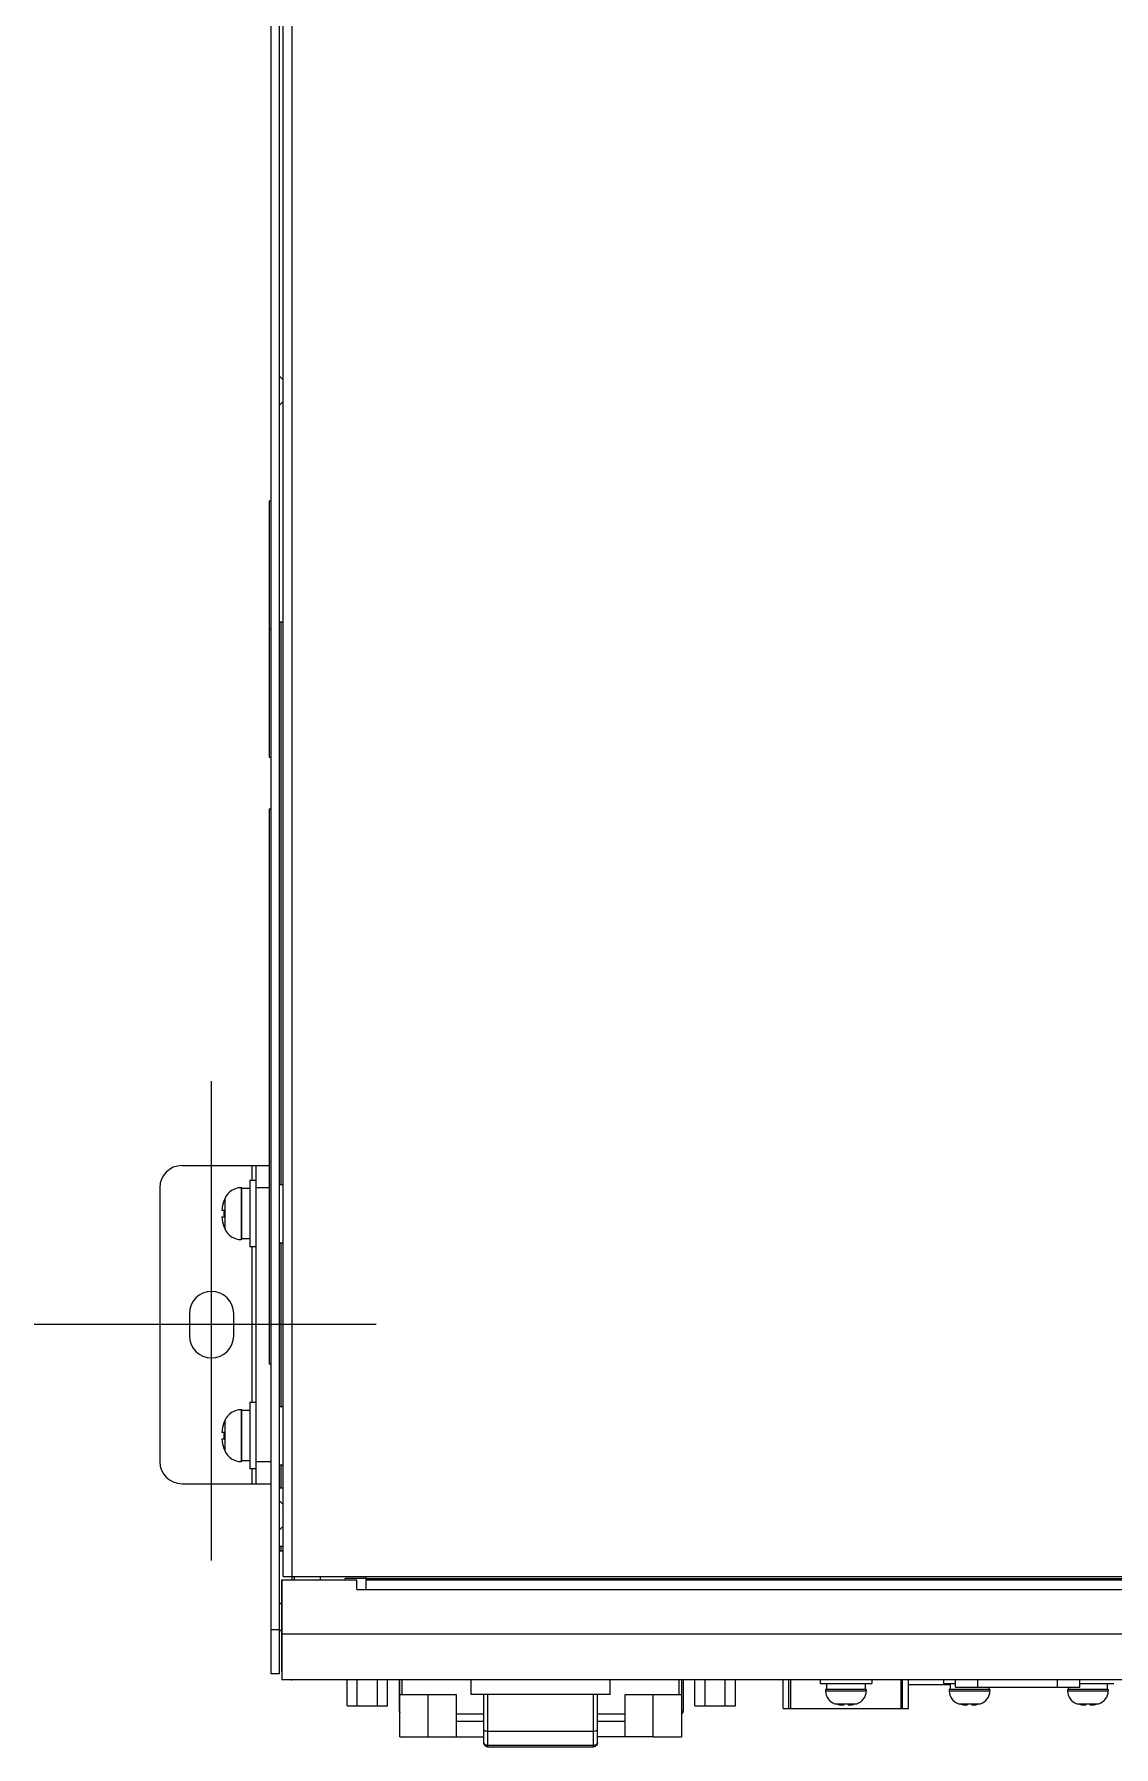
# Model space of a CAD drawing. Header units: millimetres. Extents: x 4086 to 8318, y 123 to 1549.
# Drawn here: x 6828.2 to 6974.2, y 423.4 to 654.9 of the extents above; entities that cross this region are included whole.
import ezdxf

# ---------------------------------------------------------------- set-up
doc = ezdxf.new("R2010")
doc.units = ezdxf.units.MM
doc.layers.add('20_ALL_FEATURES', color=7, linetype='Continuous')

msp = doc.modelspace()

# ---------------------------------------------------------------- linework, layer by layer
for p, q in [((6852.22, 448.57), (6852.22, 513.36)), ((6874.49, 480.46), (6828.25, 480.46))]:
    msp.add_line(p, q)
at = {"layer": '20_ALL_FEATURES', "color": 7, "linetype": 'Continuous'}
for p, q in [((6861.42, 433.26), (6861.42, 770.96)), ((6861.92, 446.41), (6861.92, 770.96)), ((6860.22, 769.96), (6860.22, 433.26)), ((6863.12, 445.96), (6863.12, 764.76)), ((6861.87, 608.19), (6861.45, 608.61)), ((6861.87, 608.19), (6861.87, 605.19)), ((6861.87, 605.19), (6861.45, 604.76)), ((6860.02, 591.78), (6860.02, 557.14)), ((6860.02, 591.78), (6860.22, 591.78)), ((6860.02, 574.46), (6860.22, 574.46)), ((6861.42, 575.46), (6861.92, 575.46)), ((6861.61, 575.46), (6861.61, 499.41)), ((6860.02, 557.14), (6860.22, 557.14)), ((6860.02, 550.16), (6860.02, 475.16)), ((6860.02, 550.16), (6860.22, 550.16)), ((6848.22, 501.96), (6860.02, 501.96)), ((6857.42, 499.96), (6857.42, 490.96)), ((6858.22, 499.96), (6857.42, 499.96)), ((6857.72, 499.96), (6857.72, 501.96)), ((6858.22, 501.96), (6858.22, 458.96)), ((6845.22, 498.96), (6845.22, 461.96)), ((6856.22, 498.96), (6856.22, 491.96)), ((6856.32, 498.96), (6856.22, 498.96)), ((6856.32, 491.96), (6856.32, 498.96)), ((6857.42, 498.85), (6856.32, 498.85)), ((6860.02, 498.96), (6858.22, 498.96)), ((6861.42, 499.41), (6861.92, 499.41)), ((6853.91, 495.9), (6853.61, 495.9)), ((6853.91, 497.21), (6853.89, 497.21)), ((6854.04, 497.57), (6854.04, 493.34)), ((6853.61, 495.02), (6853.91, 495.02)), ((6853.89, 493.71), (6853.91, 493.71)), ((6856.32, 491.96), (6856.22, 491.96)), ((6857.42, 492.07), (6856.32, 492.07)), ((6858.22, 490.96), (6857.42, 490.96)), ((6857.72, 469.96), (6857.72, 490.96)), ((6861.42, 491.51), (6861.92, 491.51)), ((6861.61, 491.51), (6861.61, 469.41)), ((6849.22, 481.96), (6849.22, 478.96)), ((6855.22, 478.96), (6855.22, 481.96)), ((6860.02, 475.16), (6860.22, 475.16)), ((6857.42, 469.96), (6857.42, 460.96)), ((6858.22, 469.96), (6857.42, 469.96)), ((6854.04, 467.57), (6854.04, 463.34)), ((6856.22, 468.96), (6856.22, 461.96)), ((6856.32, 468.96), (6856.22, 468.96)), ((6856.32, 461.96), (6856.32, 468.96)), ((6857.42, 468.85), (6856.32, 468.85)), ((6861.42, 469.41), (6861.92, 469.41)), ((6853.91, 465.9), (6853.61, 465.9)), ((6853.91, 467.21), (6853.89, 467.21)), ((6853.61, 465.02), (6853.91, 465.02)), ((6853.89, 463.71), (6853.91, 463.71)), ((6856.32, 461.96), (6856.22, 461.96)), ((6857.42, 462.07), (6856.32, 462.07)), ((6858.22, 460.96), (6857.42, 460.96)), ((6857.72, 458.96), (6857.72, 460.96)), ((6858.22, 461.96), (6860.22, 461.96)), ((6861.42, 461.51), (6861.92, 461.51)), ((6861.61, 461.51), (6861.61, 458.41)), ((6848.22, 458.96), (6860.22, 458.96)), ((6861.42, 458.41), (6861.92, 458.41)), ((6861.87, 456.19), (6861.45, 456.61)), ((6861.87, 456.19), (6861.87, 453.19)), ((6861.87, 453.19), (6861.45, 452.76)), ((6861.42, 450.51), (6861.92, 450.51)), ((6861.42, 449.91), (6861.92, 449.91)), ((6861.61, 450.51), (6861.61, 449.91)), ((6861.67, 445.96), (6861.67, 433.86)), ((6861.72, 445.96), (6861.72, 432.46)), ((6861.72, 445.96), (6871.87, 445.96)), ((6861.92, 446.41), (7188.52, 446.41)), ((6863.42, 445.96), (6863.42, 446.41)), ((6866.97, 445.96), (6866.97, 446.41)), ((6870.28, 445.96), (6870.28, 446.13)), ((6873.07, 446.13), (6870.28, 446.13)), ((6871.87, 444.66), (6871.87, 445.96)), ((6871.87, 444.66), (7178.57, 444.66)), ((6873.07, 446.41), (6873.07, 444.66)), ((6873.07, 446.16), (7177.37, 446.16)), ((6873.07, 445.96), (7177.37, 445.96)), ((6861.67, 442.66), (6861.45, 442.88)), ((6860.22, 439.26), (6861.42, 439.26)), ((6861.67, 439.26), (6861.45, 439.03)), ((6861.72, 438.66), (7188.72, 438.66)), ((6861.42, 433.26), (6860.22, 433.26)), ((6863.07, 432.46), (6861.72, 432.46)), ((6863.07, 432.46), (6863.07, 432.46)), ((7187.37, 432.46), (6863.07, 432.46)), ((6870.54, 428.93), (6870.54, 432.46)), ((6871.91, 428.93), (6871.91, 432.46)), ((6874.65, 428.93), (6874.65, 432.46)), ((6876.02, 428.93), (6876.02, 432.46)), ((6877.61, 432.46), (6877.61, 428.23)), ((6877.67, 424.76), (6877.67, 432.46)), ((6877.97, 432.46), (6877.97, 430.46)), ((6887.32, 430.48), (6887.32, 432.46)), ((6906.12, 430.48), (6906.12, 432.46)), ((6915.47, 430.46), (6915.47, 432.46)), ((6915.77, 432.46), (6915.77, 424.76)), ((6915.99, 432.46), (6915.99, 428.23)), ((6917.58, 428.93), (6917.58, 432.46)), ((6918.95, 428.93), (6918.95, 432.46)), ((6921.69, 428.93), (6921.69, 432.46)), ((6923.06, 428.93), (6923.06, 432.46)), ((6929.5, 428.6), (6929.5, 432.46)), ((6930.3, 428.6), (6930.3, 432.46)), ((6930.5, 432.46), (6930.5, 428.6)), ((6934.5, 432.46), (6934.5, 431.96)), ((6934.5, 431.96), (6941.5, 431.96)), ((6935.25, 431.16), (6935.25, 430.95)), ((6940.75, 431.16), (6935.25, 431.16)), ((6935.25, 430.95), (6940.75, 430.95)), ((6935.39, 431.96), (6935.39, 431.16)), ((6940.62, 431.96), (6940.62, 431.16)), ((6940.75, 431.16), (6940.75, 430.95)), ((6941.5, 432.46), (6941.5, 431.96)), ((6945.47, 428.6), (6945.47, 432.46)), ((6945.67, 428.6), (6945.67, 432.46)), ((6946.47, 428.6), (6946.47, 432.46)), ((6952.11, 431.76), (6946.47, 431.76)), ((6951.22, 432.46), (6951.22, 431.96)), ((6951.22, 431.96), (6952.82, 431.96)), ((6951.97, 431.16), (6951.97, 430.95)), ((6957.47, 431.16), (6951.97, 431.16)), ((6951.97, 430.95), (6957.47, 430.95)), ((6952.11, 431.96), (6952.11, 431.16)), ((6952.82, 431.46), (6952.82, 432.46)), ((6952.82, 431.46), (6969.62, 431.46)), ((6955.82, 431.46), (6955.82, 432.46)), ((6957.34, 431.46), (6957.34, 431.16)), ((6957.47, 431.16), (6957.47, 430.95)), ((6966.62, 431.46), (6966.62, 432.46)), ((6967.97, 431.16), (6967.97, 430.95)), ((6973.47, 431.16), (6967.97, 431.16)), ((6967.97, 430.95), (6973.47, 430.95)), ((6968.11, 431.46), (6968.11, 431.16)), ((6969.62, 431.46), (6969.62, 432.46)), ((6969.62, 431.96), (6974.22, 431.96)), ((6973.34, 431.96), (6973.34, 431.16)), ((6973.47, 431.16), (6973.47, 430.95)), ((6870.54, 428.93), (6876.02, 428.93)), ((6877.61, 428.23), (6877.67, 428.23)), ((6877.67, 430.46), (6885.29, 430.46)), ((6881.48, 430.46), (6881.48, 424.76)), ((6885.29, 430.46), (6885.29, 424.76)), ((6906.12, 430.48), (6887.32, 430.48)), ((6889.05, 423.92), (6889.05, 430.48)), ((6889.56, 430.48), (6889.56, 423.41)), ((6903.89, 423.41), (6903.89, 430.48)), ((6904.39, 423.92), (6904.39, 430.48)), ((6908.15, 424.76), (6908.15, 430.46)), ((6908.15, 430.46), (6915.77, 430.46)), ((6911.96, 424.76), (6911.96, 430.46)), ((6915.77, 428.23), (6915.99, 428.23)), ((6917.58, 428.93), (6923.06, 428.93)), ((6929.5, 428.6), (6946.47, 428.6)), ((6936.52, 429.23), (6938, 429.23)), ((6936.62, 429.2), (6936.63, 429.2)), ((6936.63, 429.21), (6936.63, 429.2)), ((6937.66, 429.21), (6937.66, 429.03)), ((6938, 429.23), (6939.49, 429.23)), ((6938.35, 429.03), (6938.35, 429.21)), ((6939.38, 429.2), (6939.38, 429.21)), ((6939.38, 429.2), (6939.38, 429.2)), ((6953.24, 429.23), (6954.72, 429.23)), ((6953.34, 429.2), (6953.35, 429.2)), ((6953.35, 429.21), (6953.35, 429.2)), ((6954.38, 429.21), (6954.38, 429.03)), ((6954.72, 429.23), (6956.21, 429.23)), ((6955.07, 429.03), (6955.07, 429.21)), ((6956.1, 429.2), (6956.1, 429.21)), ((6956.1, 429.2), (6956.1, 429.2)), ((6969.24, 429.23), (6970.72, 429.23)), ((6969.34, 429.2), (6969.35, 429.2)), ((6969.35, 429.21), (6969.35, 429.2)), ((6970.38, 429.21), (6970.38, 429.03)), ((6970.72, 429.23), (6972.21, 429.23)), ((6971.07, 429.03), (6971.07, 429.21)), ((6972.1, 429.2), (6972.1, 429.21)), ((6972.1, 429.2), (6972.1, 429.2)), ((6885.29, 427.86), (6889.05, 427.86)), ((6885.29, 426.86), (6889.05, 426.86)), ((6904.39, 427.86), (6908.15, 427.86)), ((6904.39, 426.86), (6908.15, 426.86)), ((6877.67, 424.76), (6889.05, 424.76)), ((6903.89, 425.48), (6889.56, 425.48)), ((6889.56, 423.63), (6903.89, 423.63)), ((6911.96, 424.76), (6904.39, 424.76)), ((6911.96, 424.76), (6915.77, 424.76)), ((6889.56, 423.41), (6903.89, 423.41))]:
    msp.add_line(p, q, dxfattribs=at)
for centre, radius, start, end in [((6848.22, 498.96), 3, 90, 180), ((6856.22, 496.56), 2.4, 90.0002, 154.971), ((6858.57, 495.46), 4.98, 159.4302, 174.9608), ((6858.57, 495.46), 5, 154.971, 159.5127), ((6858.57, 495.46), 4.68, 174.6403, 185.3597), ((6858.57, 495.46), 4.98, 185.0392, 200.5698), ((6858.57, 495.46), 5, 200.4873, 205.029), ((6856.22, 494.36), 2.4, 205.029, 270), ((6852.22, 481.96), 3, 0, 180), ((6852.22, 478.96), 3, 180, 0), ((6858.57, 465.46), 5, 154.971, 159.5127), ((6856.22, 466.56), 2.4, 90.0002, 154.971), ((6858.57, 465.46), 4.98, 159.4302, 174.9608), ((6858.57, 465.46), 4.68, 174.6403, 185.3597), ((6858.57, 465.46), 4.98, 185.0392, 200.5698), ((6858.57, 465.46), 5, 200.4873, 205.029), ((6856.22, 464.36), 2.4, 205.029, 270), ((6848.22, 461.96), 3, 180, 270), ((6863.07, 433.86), 1.4, 180, 191.6977), ((6863.07, 433.86), 1.4, 266.3321, 270), ((6937.05, 430.95), 1.8, 180, 252.73), ((6938.95, 430.95), 1.8, 287.27, 0), ((6953.77, 430.95), 1.8, 180, 252.73), ((6955.67, 430.95), 1.8, 287.27, 0), ((6969.77, 430.95), 1.8, 180, 252.73), ((6971.67, 430.95), 1.8, 287.27, 0), ((6878.11, 428.23), 0.5, 180, 207.0173), ((6915.49, 428.23), 0.5, 304.2124, 0), ((6938, 434.01), 5, 252.73, 253.9975), ((6938, 434.01), 4.99, 253.9991, 266.0484), ((6938, 434.01), 4.81, 265.8995, 274.1005), ((6938, 434.01), 4.99, 273.9516, 286.0009), ((6938, 434.01), 5, 286.0025, 287.27), ((6954.72, 434.01), 5, 252.73, 253.9975), ((6954.72, 434.01), 4.99, 253.9991, 266.0484), ((6954.72, 434.01), 4.81, 265.8995, 274.1005), ((6954.72, 434.01), 4.99, 273.9516, 286.0009), ((6954.72, 434.01), 5, 286.0025, 287.27), ((6970.72, 434.01), 5, 252.73, 253.9975), ((6970.72, 434.01), 4.99, 253.9991, 266.0484), ((6970.72, 434.01), 4.81, 265.8995, 274.1005), ((6970.72, 434.01), 4.99, 273.9516, 286.0009), ((6970.72, 434.01), 5, 286.0025, 287.27)]:
    msp.add_arc(centre, radius, start, end, dxfattribs=at)
for points, knots in [([(6889.56, 425.48), (6889.49, 425.48), (6889.37, 425.49), (6889.23, 425.54), (6889.14, 425.6), (6889.08, 425.66), (6889.05, 425.73), (6889.05, 425.77)], [0, 0, 0, 0, 0.309013, 0.587213, 0.708335, 0.816172, 1, 1, 1, 1]), ([(6889.56, 423.41), (6889.49, 423.41), (6889.36, 423.44), (6889.19, 423.55), (6889.08, 423.72), (6889.05, 423.85), (6889.05, 423.92)], [0, 0, 0, 0, 0.24981, 0.499778, 0.749827, 1, 1, 1, 1]), ([(6889.05, 423.92), (6889.05, 423.88), (6889.08, 423.82), (6889.14, 423.76), (6889.23, 423.7), (6889.37, 423.65), (6889.49, 423.63), (6889.56, 423.63)], [0, 0, 0, 0, 0.183828, 0.291665, 0.412787, 0.690987, 1, 1, 1, 1]), ([(6904.39, 425.77), (6904.39, 425.73), (6904.37, 425.66), (6904.31, 425.6), (6904.22, 425.54), (6904.07, 425.49), (6903.95, 425.48), (6903.89, 425.48)], [0, 0, 0, 0, 0.183828, 0.291665, 0.412787, 0.690987, 1, 1, 1, 1]), ([(6904.39, 423.92), (6904.39, 423.85), (6904.37, 423.72), (6904.25, 423.55), (6904.08, 423.44), (6903.95, 423.41), (6903.89, 423.41)], [0, 0, 0, 0, 0.250117, 0.500239, 0.750225, 1, 1, 1, 1]), ([(6903.89, 423.63), (6903.95, 423.63), (6904.07, 423.65), (6904.22, 423.7), (6904.31, 423.76), (6904.37, 423.82), (6904.39, 423.88), (6904.39, 423.92)], [0, 0, 0, 0, 0.309013, 0.587213, 0.708335, 0.816172, 1, 1, 1, 1])]:
    msp.add_open_spline(points, degree=3, knots=knots, dxfattribs=at)

doc.saveas('drawing.dxf')
